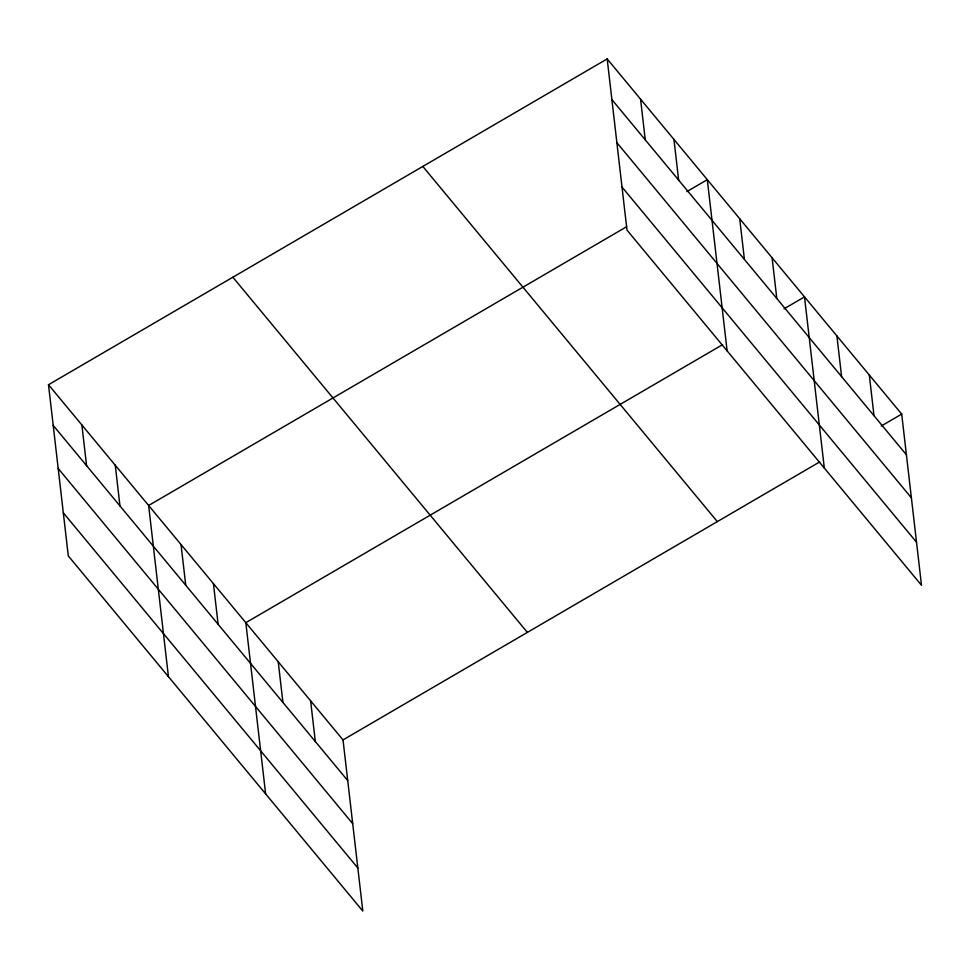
<?xml version="1.0" encoding="UTF-8"?>
<svg xmlns="http://www.w3.org/2000/svg" width="970" height="970" viewBox="0 0 970 970"><rect width="100%" height="100%" fill="white"/><g stroke="black" fill="none" stroke-linecap="round" stroke-linejoin="round"><path stroke-width="1.45" d="M48.5 384.726L343.016 739.904L362.816 911.085L68.3 555.907L48.5 384.726L607.184 58.915L901.7 414.093L921.5 585.274L626.984 230.096L607.184 58.915M626.656 226.713L148.628 505.491L168.44 676.66M686.833 191.623L707.312 179.68L727.124 350.861M722.565 344.677L245.822 622.691L265.622 793.872M784.015 308.836L804.506 296.893L824.306 468.061M343.016 739.904L819.759 461.878M881.209 426.036L901.7 414.093M611.888 99.607L906.404 454.784M616.871 142.663L911.388 497.84M622 187.04L916.517 542.206M422.823 166.44L717.327 521.605M232.861 277.214L527.377 632.391M53.204 425.418L347.721 780.583M58.188 468.474L352.704 823.651M63.329 512.839L357.833 868.017M869.302 375.026L874.006 415.706M836.904 335.959L841.608 376.639M772.108 257.814L776.812 298.505M739.71 218.747L744.414 259.439M673.944 139.425L678.648 180.117M640.564 99.17L645.268 139.862M310.618 700.837L315.323 741.516M278.22 661.77L282.925 702.45M213.424 583.625L218.129 624.316M181.026 544.558L185.743 585.237M115.26 465.236L119.965 505.916M81.88 424.981L86.585 465.673"/></g></svg>
